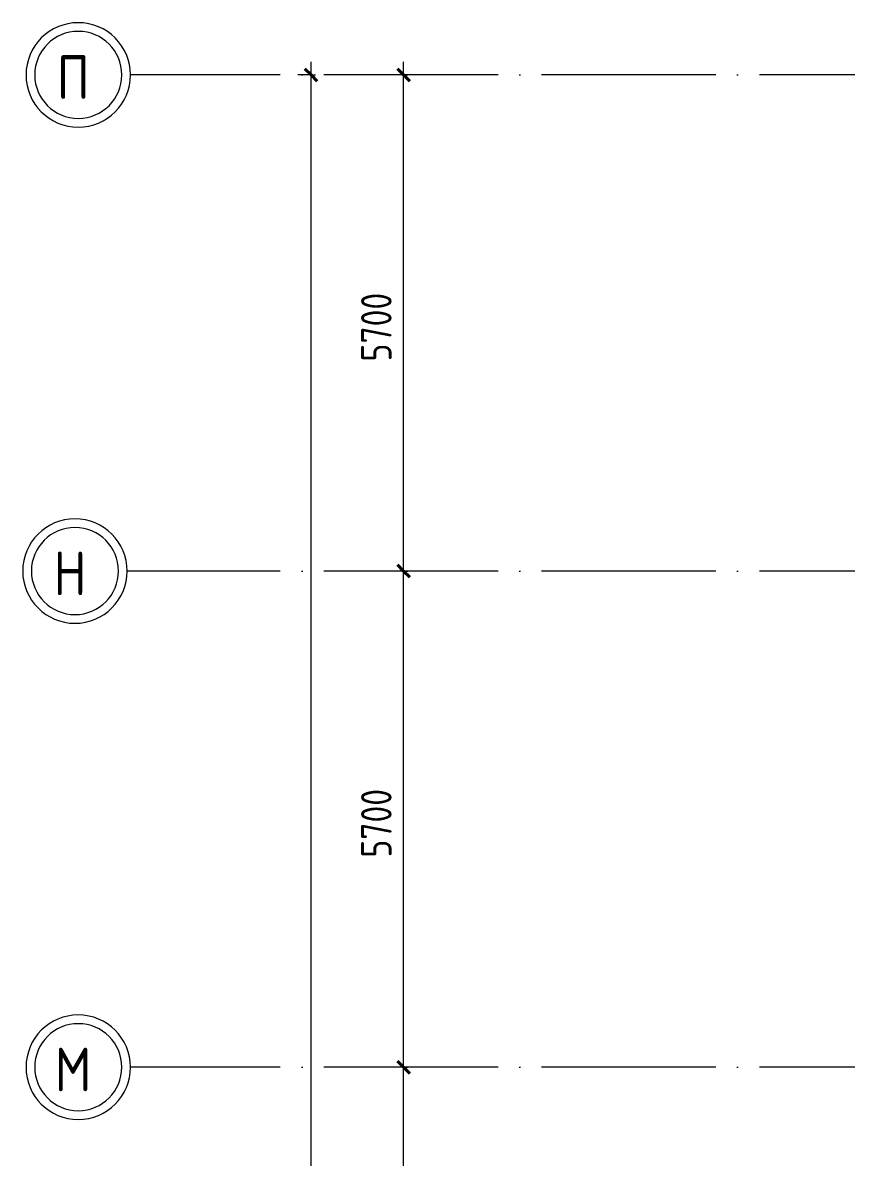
# Model space of a CAD drawing. Header units: millimetres. Extents: x -259793 to 503324, y -44556 to 93494.
# Drawn here: x 92376 to 101832, y 14329 to 27364 of the extents above; entities that cross this region are included whole.
import ezdxf

# ---------------------------------------------------------------- set-up
doc = ezdxf.new("R2010")
doc.units = ezdxf.units.MM
doc.linetypes.add('ADSK_Линия сетки', pattern=[25, 20, -2.5, 0, -2.5])
doc.layers.add('Оси', color=252, linetype='Continuous', lineweight=9)
doc.layers.add('Размеры', color=7, linetype='Continuous', lineweight=9)
doc.styles.add('GOST Common_1', font='', dxfattribs={"height": 250})
doc.styles.add('GOST Common_3', font='', dxfattribs={"height": 3.5})
doc.styles.get('GOST Common_1').set_extended_font_data('GOST type B')
doc.styles.get('GOST Common_3').set_extended_font_data('GOST 2.304 type A')

# ---------------------------------------------------------------- blocks, each defined once
blk = doc.blocks.new('2 этаж')
at = {"layer": 'Оси', "color": 251, "linetype": 'ADSK_Линия сетки', "ltscale": 100, "true_color": 0x636466}
for p, q in [((165326, 28361), (93604, 28361)), ((165326, 22661), (93566, 22661)), ((165326, 16961), (93604, 16961))]:
    blk.add_line(p, q, dxfattribs=at)
at = {"layer": 'Оси', "color": 251, "lineweight": 20, "true_color": 0x636466}
for centre, radius, start, end in [((93004, 28361), 600, 90, 270), ((93004, 28361), 600, 270, 90), ((93004, 28361), 500, 90, 270), ((93004, 28361), 500, 270, 90), ((92966, 22661), 600, 90, 270), ((92966, 22661), 600, 270, 90), ((92966, 22661), 500, 90, 270), ((92966, 22661), 500, 270, 90), ((93004, 16961), 600, 90, 270), ((93004, 16961), 600, 270, 90), ((93004, 16961), 500, 90, 270), ((93004, 16961), 500, 270, 90)]:
    blk.add_arc(centre, radius, start, end, dxfattribs=at)
at = {"layer": 'Размеры', "color": 251, "lineweight": 40, "true_color": 0x636466}
for p, q in [((95676, 28361), (95606, 28431)), ((96739, 28361), (96668, 28431)), ((95676, 28361), (95747, 28290)), ((96739, 28361), (96810, 28290)), ((96739, 22661), (96668, 22731)), ((96739, 22661), (96668, 22731)), ((96739, 22661), (96810, 22590)), ((96739, 22661), (96810, 22590)), ((96739, 16961), (96668, 17031)), ((96739, 16961), (96668, 17031)), ((96739, 16961), (96810, 16890)), ((96739, 16961), (96810, 16890))]:
    blk.add_line(p, q, dxfattribs=at)
at = {"layer": 'Размеры', "color": 251, "lineweight": 20, "true_color": 0x636466}
for p, q in [((95676, -18880), (95676, 28511)), ((96739, 22661), (96739, 28511)), ((95676, 28361), (95526, 28361)), ((95676, 28361), (95726, 28361)), ((96739, 28361), (96589, 28361)), ((96739, 28361), (96789, 28361)), ((96739, 22661), (96589, 22661)), ((96739, 22661), (96589, 22661)), ((96739, 16961), (96739, 22661)), ((96739, 22661), (96789, 22661)), ((96739, 22661), (96789, 22661)), ((96739, 16961), (96589, 16961)), ((96739, 16961), (96589, 16961)), ((96739, 13261), (96739, 16961)), ((96739, 16961), (96789, 16961)), ((96739, 16961), (96789, 16961))]:
    blk.add_line(p, q, dxfattribs=at)
at = {"layer": 'Оси', "color": 251, "true_color": 0x636466, "style": 'GOST Common_1', "width": 0.9}
for s, p in [('П', (92757, 28085)), ('Н', (92719, 22385)), ('М', (92733, 16685))]:
    blk.add_text(s, height=500, dxfattribs=at).set_placement(p)
at = {"layer": 'Размеры', "color": 251, "lineweight": 20, "true_color": 0x636466, "char_height": 350, "width": 1059.58, "attachment_point": 1, "rotation": 90, "line_spacing_factor": 1.022761, "style": 'GOST Common_3'}
for insert in [(96251, 25069), (96251, 19369)]:
    blk.add_mtext('5700', dxfattribs=dict(at, insert=insert))

msp = doc.modelspace()

# ---------------------------------------------------------------- block references
msp.add_blockref('2 этаж', (10, -1596.55941))

doc.saveas('drawing.dxf')
